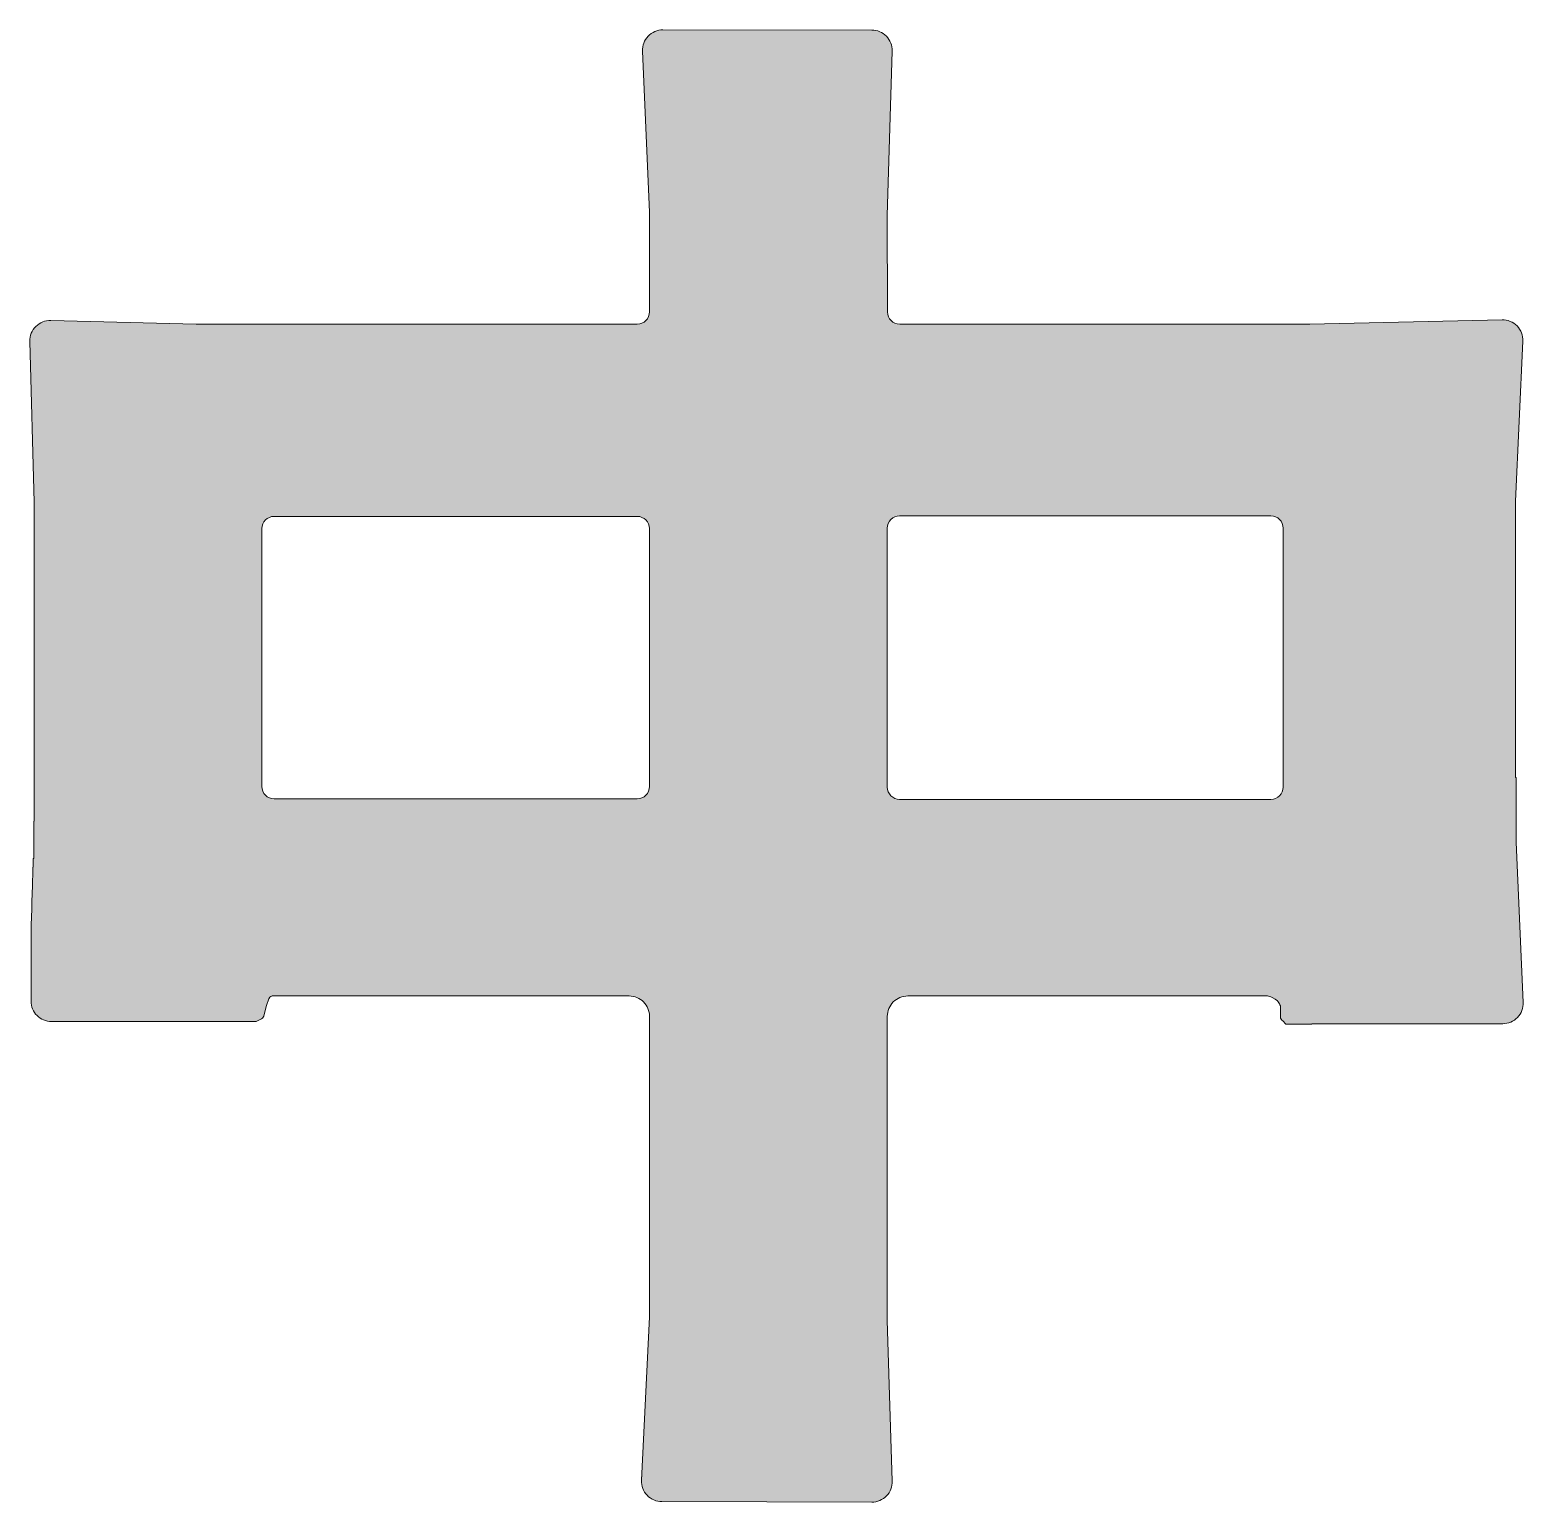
# Model space of a CAD drawing. Extents: x -116116 to 163606, y 26244 to 140307.
# Drawn here: x 132139.2 to 132501.4, y 56439.7 to 56796.8 of the extents above; entities that cross this region are included whole.
import ezdxf
from ezdxf.enums import TextEntityAlignment as Align

# ---------------------------------------------------------------- set-up
doc = ezdxf.new("R2010")
doc.units = 0
doc.header["$LTSCALE"] = 1000
doc.layers.get('0').update_dxf_attribs({"linetype": 'CONTINUOUS'})
doc.layers.add('HFZT', color=5, linetype='CONTINUOUS', lineweight=15)
doc.styles.add('TSSD_NORM', font='tssdeng.shx', dxfattribs={"width": 0.7, "bigfont": 'hztxt.shx'})

# ---------------------------------------------------------------- blocks, each defined once
blk = doc.blocks.new('z')
h = blk.add_hatch(color=256)
h.paths.add_polyline_path([(296786.28, 23772.06), (296665.51, 23772.06, -0.414214), (296653.51, 23784.06), (296653.51, 23813.09), (296653.51, 23816.48), (296653.51, 23823.27), (296653.57, 23825.57), (296653.61, 23826.73), (296653.67, 23829.03), (296653.93, 23838.25), (296654.05, 23842.86), (296654.31, 23852.07), (296654.37, 23854.38), (296654.41, 23855.53), (296654.47, 23857.84), (296654.47, 23859.88), (296654.47, 23860.91), (296654.47, 23862.96), (296654.79, 23862.96), (296654.79, 23865.01), (296654.79, 23866.03), (296654.79, 23868.08), (296655.11, 23868.08), (296655.11, 23876.91), (296655.11, 23881.33), (296655.11, 23890.16), (296655.43, 23890.16), (296655.43, 23965.32), (296655.4, 24002.89), (296655.27, 24078.05), (296652.83, 24172.9, -0.429279), (296665.13, 24185.21), (296750.81, 24183.03), (296854.26, 24183.03), (296905.98, 24183.03), (297010.87, 24183.03, 0.414214), (297018.07, 24190.23), (297018.07, 24214.59), (297018.07, 24226.05), (297018.07, 24248.96), (297013.95, 24343.95, -0.427255), (297025.95, 24356.47), (297149.12, 24356.35, -0.422529), (297161.1, 24343.99), (297158.26, 24247.04), (297158.34, 24190.22, 0.413831), (297165.54, 24183.03), (297261.9, 24183.03), (297310.36, 24183.03), (297407.28, 24183.03), (297520.61, 24185.57, -0.434193), (297532.86, 24173.03), (297528.58, 24078.68), (297528.58, 24013.52), (297528.58, 23980.94), (297528.58, 23915.77), (297528.71, 23915.77), (297528.78, 23915.77), (297528.9, 23915.77), (297528.9, 23900.53), (297528.9, 23892.92), (297528.9, 23877.68), (297533.04, 23783.3, -0.427114), (297521.06, 23770.78), (297408.56, 23770.78), (297408.56, 23770.65), (297408.56, 23770.58), (297408.56, 23770.46), (297404.08, 23770.46), (297401.84, 23770.46), (297393.24, 23770.46), (297391.37, 23772.48), (297389.99, 23773.6), (297389.99, 23775.26), (297389.99, 23775.9), (297389.99, 23781.3), (297389.35, 23782.52), (297388.71, 23783.74), (297388.08, 23784.4), (297387.72, 23784.69), (297386.95, 23785.18), (297385.2, 23786.16), (297384.25, 23786.56), (297382.31, 23787.1), (297380.78, 23787.1), (297380.01, 23787.1), (297252.49, 23787.1), (297170.26, 23787.1, 0.414214), (297158.26, 23775.1), (297158.26, 23692.23), (297158.26, 23660.16), (297158.26, 23596.02), (297161.16, 23501.19, -0.423847), (297149.14, 23488.82), (297025.35, 23489.1, -0.427862), (297013.39, 23501.68), (297018.07, 23597.94), (297018.07, 23663.49), (297018.07, 23696.26), (297018.07, 23775.1, 0.414214), (297006.07, 23787.1), (297004.28, 23787.1), (297001.62, 23787.1), (296991.16, 23787.1), (296943.81, 23787.1), (296920.13, 23787.1), (296795.65, 23787.1), (296794.87, 23786.87), (296794.33, 23786.45), (296793.7, 23785.5), (296792.25, 23781.48), (296791.63, 23779.42), (296790.38, 23774.05), (296788.26, 23773.02)])
h.paths.add_polyline_path([(297165.46, 24070.04), (297260.43, 24070.04), (297293.27, 24070.04), (297384.39, 24070.04, -0.414214), (297391.59, 24062.84), (297391.59, 23979.27), (297391.59, 23955.65), (297391.59, 23910.17, -0.414214), (297384.39, 23902.97), (297252.17, 23902.97), (297165.46, 23902.97, -0.414214), (297158.26, 23910.17), (297158.26, 23960.19), (297158.26, 23984.01), (297158.26, 24062.84, -0.414214)], flags=16)
h.paths.add_polyline_path([(297018.07, 24062.52), (297018.07, 23977.67), (297018.07, 23954.85), (297018.07, 23910.49, -0.414214), (297010.87, 23903.29), (296796.74, 23903.29, -0.414214), (296789.54, 23910.49), (296789.54, 23973.45), (296789.54, 24001.16), (296789.54, 24062.52, -0.414214), (296796.74, 24069.72), (297010.87, 24069.72, -0.414214)], flags=16)
blk.add_lwpolyline([(296991.18, 23787.1), (296943.81, 23787.1), (296920.13, 23787.1), (296795.65, 23787.1), (296794.87, 23786.87), (296794.33, 23786.45), (296793.7, 23785.5), (296792.25, 23781.48), (296791.63, 23779.42), (296790.66, 23775.26), (296790.01, 23774.12), (296789.44, 23773.59), (296788.26, 23773.02), (296786.28, 23772.06), (296665.51, 23772.06, -0.414214), (296653.51, 23784.06), (296653.51, 23813.09), (296653.51, 23816.48), (296653.51, 23823.27), (296653.57, 23825.57), (296653.61, 23826.73), (296653.67, 23829.03), (296653.93, 23838.25), (296654.05, 23842.86), (296654.31, 23852.07), (296654.37, 23854.38), (296654.41, 23855.53), (296654.47, 23857.84), (296654.47, 23859.88), (296654.47, 23860.91), (296654.47, 23862.96), (296654.6, 23862.96), (296654.66, 23862.96), (296654.79, 23862.96), (296654.79, 23865.01), (296654.79, 23866.03), (296654.79, 23868.08), (296654.92, 23868.08), (296654.98, 23868.08), (296655.11, 23868.08), (296655.11, 23876.91), (296655.11, 23881.33), (296655.11, 23890.16), (296655.24, 23890.16), (296655.3, 23890.16), (296655.43, 23890.16), (296655.43, 23965.32), (296655.4, 24002.89), (296655.27, 24078.05), (296652.83, 24172.9, -0.429279), (296665.13, 24185.21), (296750.81, 24183.03), (296854.26, 24183.03), (296905.98, 24183.03), (297010.87, 24183.03, 0.414214), (297018.07, 24190.23), (297018.07, 24214.59), (297018.07, 24226.05), (297018.07, 24248.96), (297013.95, 24343.95, -0.427255), (297025.95, 24356.47), (297149.12, 24356.35, -0.422529), (297161.1, 24343.99), (297158.26, 24247.04), (297158.34, 24190.22, 0.413831), (297165.54, 24183.03), (297261.9, 24183.03), (297310.36, 24183.03), (297407.28, 24183.03), (297520.61, 24185.57, -0.434193), (297532.86, 24173.03), (297528.58, 24078.68), (297528.58, 24013.52), (297528.58, 23980.94), (297528.58, 23915.77), (297528.71, 23915.77), (297528.78, 23915.77), (297528.9, 23915.77), (297528.9, 23900.53), (297528.9, 23892.92), (297528.9, 23877.68), (297533.04, 23783.3, -0.427114), (297521.06, 23770.78), (297408.56, 23770.78), (297408.56, 23770.65), (297408.56, 23770.58), (297408.56, 23770.46), (297404.08, 23770.46), (297401.84, 23770.46), (297393.24, 23770.46), (297391.37, 23772.48), (297390.81, 23772.94), (297389.99, 23773.98), (297389.99, 23775.26), (297389.99, 23775.9), (297389.99, 23781.3), (297389.67, 23781.91), (297389.35, 23782.52), (297388.71, 23783.74), (297388.08, 23784.4), (297387.72, 23784.69), (297386.95, 23785.18), (297385.2, 23786.16), (297384.25, 23786.56), (297382.31, 23787.1), (297380.78, 23787.1), (297380.01, 23787.1), (297252.49, 23787.1), (297170.26, 23787.1, 0.414214), (297158.26, 23775.1), (297158.26, 23692.23), (297158.26, 23660.16), (297158.26, 23596.02), (297161.16, 23501.19, -0.423847), (297149.14, 23488.82), (297025.35, 23489.1, -0.427862), (297013.39, 23501.68), (297018.07, 23597.94), (297018.07, 23663.49), (297018.07, 23696.26), (297018.07, 23775.1, 0.414214), (297006.07, 23787.1), (297004.28, 23787.1), (297001.62, 23787.1), (296991.16, 23787.1)], format="xyb")
for points in [[(297018.07, 23977.67), (297018.07, 24062.52, 0.414214), (297010.87, 24069.72), (296796.74, 24069.72, 0.414214), (296789.54, 24062.52), (296789.54, 24001.16), (296789.54, 23973.45), (296789.54, 23910.49, 0.414214), (296796.74, 23903.29), (297010.87, 23903.29, 0.414214), (297018.07, 23910.49), (297018.07, 23954.85)], [(297391.59, 23910.17), (297391.59, 23955.65), (297391.59, 23979.27), (297391.59, 24062.84, 0.414214), (297384.39, 24070.04), (297293.27, 24070.04), (297260.43, 24070.04), (297165.46, 24070.04, 0.414214), (297158.26, 24062.84), (297158.26, 23984.01), (297158.26, 23960.19), (297158.26, 23910.17, 0.414214), (297165.46, 23902.97), (297252.17, 23902.97), (297384.39, 23902.97, 0.414214)]]:
    blk.add_lwpolyline(points, format="xyb", close=True)
for points in [[(297206.26, 23787.1), (297227.91, 23787.1)], [(297013.59, 23505.82), (297013.59, 23503.77)]]:
    blk.add_lwpolyline(points)
blk = doc.blocks.new('DETK')
at = {"layer": 'HFZT', "color": 5, "xscale": 0.4115013172850013, "yscale": 0.4115013172850013, "zscale": 0.4115013172850013}
blk.add_blockref('z', (-94447.94, -6113.5), dxfattribs=at)
at = {"layer": 'HFZT', "color": 2, "style": 'TSSD_NORM', "width": 0.7}
for tag, height, p in [('比例尺', 250, (40275.22, 3100)), ('日期', 250, (40275.22, 1700)), ('图号', 250, (37501.45, 1700)), ('图名', 400, (31926.24, 1425))]:
    blk.add_attdef(tag, text='', height=height, dxfattribs=at).set_placement(p, align=Align.MIDDLE)

msp = doc.modelspace()

# ---------------------------------------------------------------- block references
msp.add_blockref('DETK', (104514.11772, 52887.5495))

doc.saveas('drawing.dxf')
